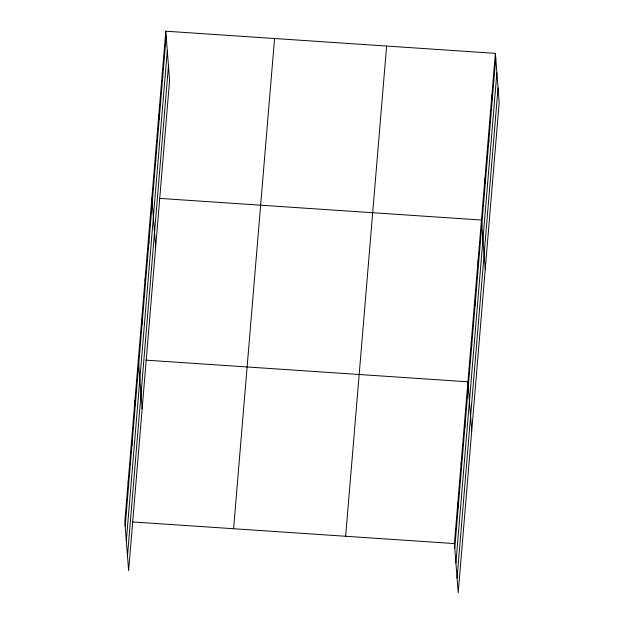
<?xml version="1.0" encoding="UTF-8"?>
<svg xmlns="http://www.w3.org/2000/svg" width="624" height="624" viewBox="0 0 624 624"><rect width="100%" height="100%" fill="white"/><g stroke="black" fill="none" stroke-linecap="round" stroke-linejoin="round"><path stroke-width="0.94" d="M165.797 31.2L124.831 521.422L128.622 570.64L169.588 80.418L165.797 31.2L495.378 53.36L499.169 102.578L458.203 592.8L454.412 543.582L495.378 53.36M125.198 526.196L166.163 35.974M126.329 540.86L167.294 50.638M127.491 555.968L168.457 65.754M233.594 528.731L274.56 38.516M345.649 536.266L386.615 46.051M454.779 548.356L495.745 58.141M455.91 563.027L496.876 72.805M457.072 578.136L498.038 87.914M159.502 198.385L481.455 220.038L485.238 269.256M145.985 360.157L467.938 381.81L471.721 431.028M132.467 521.929L454.412 543.582M491.899 95.035L492.266 99.809M488.413 136.703L488.787 141.476M484.934 178.37L485.3 183.144M478.07 260.481L478.436 265.255M474.692 300.924L475.059 305.698M471.315 341.367L471.682 346.141M464.552 422.253L464.919 427.027M461.175 462.696L461.542 467.47M457.798 503.139L458.164 507.913M162.318 72.868L162.685 77.641M158.831 114.535L159.198 119.309M155.353 156.203L155.719 160.984M151.866 197.878L155.657 247.088M148.489 238.321L148.855 243.095M145.111 278.764L145.478 283.538M141.734 319.207L142.1 323.981M138.349 359.65L142.139 408.86M134.971 400.093L135.338 404.867M131.594 440.536L131.96 445.31M128.209 480.979L128.583 485.753"/></g></svg>
